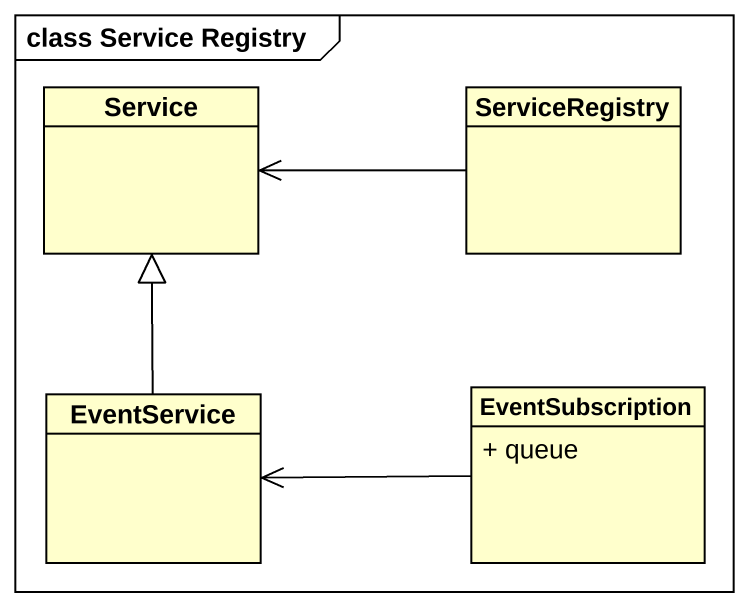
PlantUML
@startuml
mainframe class Service Registry
hide circle
hide empty members
skinparam classAttributeIconSize 0
class Service
class ServiceRegistry
class EventService
class EventSubscription {
  + queue
}
ServiceRegistry -left-> Service
EventService -up-|> Service
EventSubscription -left-> EventService
@enduml
